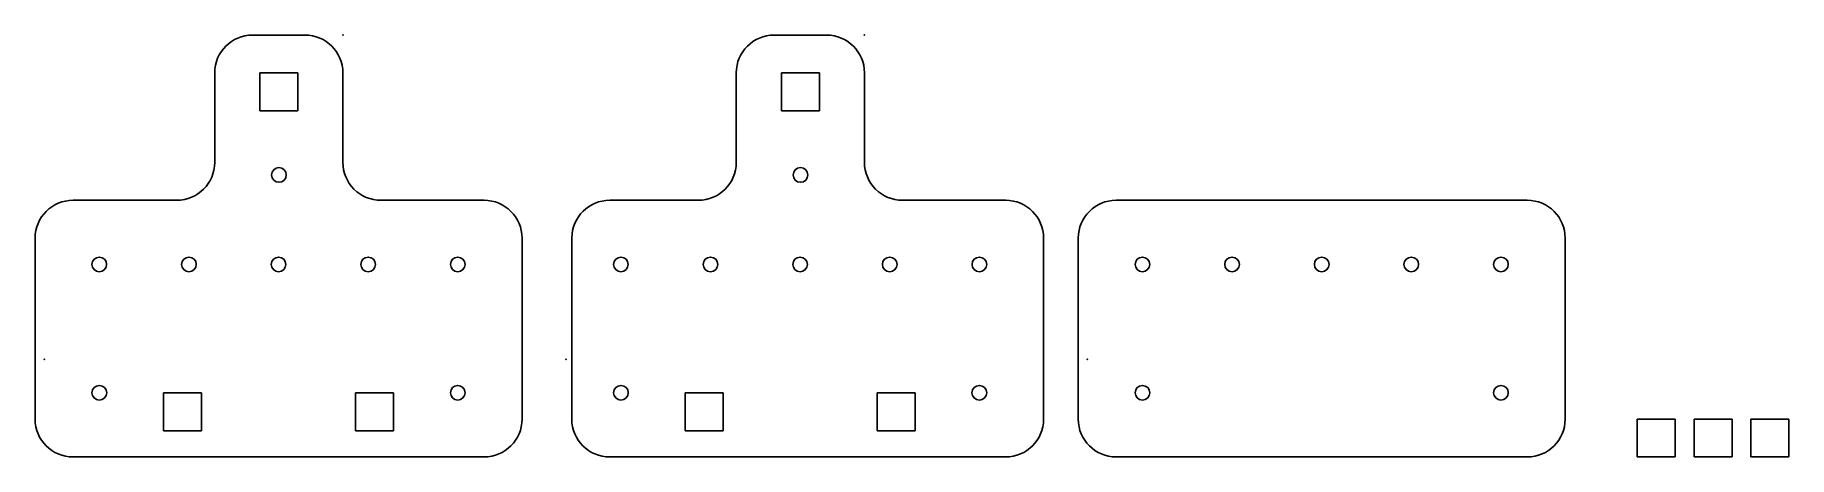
# Model space of a CAD drawing. Header units: centimetres. Extents: x -0.5 to 92, y -5.2 to 17.1.
import ezdxf

# ---------------------------------------------------------------- set-up
doc = ezdxf.new("R2010")
doc.units = ezdxf.units.CM
doc.header["$MEASUREMENT"] = 0
doc.layers.add('Capstone project v3_Sketch1', color=7, linetype='Continuous')

msp = doc.modelspace()

# ---------------------------------------------------------------- linework, layer by layer
at = {"layer": 'Capstone project v3_Sketch1'}
for p, q in [((13.742, 17.112), (10.982, 17.112)), ((41.242, 17.112), (38.482, 17.112)), ((8.982, 13.112), (8.982, 15.112)), ((11.37, 15.112), (12.37, 15.112)), ((11.37, 13.112), (11.37, 15.112)), ((12.37, 15.112), (13.37, 15.112)), ((13.37, 15.112), (13.37, 13.112)), ((15.742, 13.112), (15.742, 15.112)), ((36.482, 13.112), (36.482, 15.112)), ((38.87, 15.112), (39.87, 15.112)), ((38.87, 13.112), (38.87, 15.112)), ((39.87, 15.112), (40.87, 15.112)), ((40.87, 15.112), (40.87, 13.112)), ((43.242, 13.112), (43.242, 15.112)), ((8.982, 11.112), (8.982, 13.112)), ((12.37, 13.112), (11.37, 13.112)), ((13.37, 13.112), (12.37, 13.112)), ((15.742, 11.111), (15.742, 13.112)), ((36.482, 11.112), (36.482, 13.112)), ((39.87, 13.112), (38.87, 13.112)), ((40.87, 13.112), (39.87, 13.112)), ((43.242, 11.111), (43.242, 13.112)), ((8.982, 10.388), (8.982, 11.112)), ((15.742, 10.388), (15.742, 11.111)), ((36.482, 10.388), (36.482, 11.112)), ((43.242, 10.388), (43.242, 11.111)), ((2.9, 8.388), (1.513, 8.388)), ((2.9, 8.388), (6.982, 8.388)), ((23.188, 8.388), (17.742, 8.388)), ((30.399, 8.388), (29.818, 8.389)), ((30.399, 8.388), (34.482, 8.388)), ((50.688, 8.388), (45.242, 8.388)), ((57.9, 8.388), (56.513, 8.388)), ((57.9, 8.388), (72.742, 8.388)), ((78.188, 8.388), (72.742, 8.388)), ((-0.487, 5), (-0.487, 6.388)), ((25.188, 5), (25.188, 6.388)), ((27.81, 5.004), (27.813, 6.393)), ((52.688, 5), (52.688, 6.388)), ((54.513, 5), (54.513, 6.388)), ((80.188, 5), (80.188, 6.388)), ((-0.487, 5), (-0.487, -3.162)), ((25.188, 5), (25.188, -1.775)), ((27.81, 5.004), (27.81, -3.162)), ((52.688, 5), (52.688, -1.775)), ((54.513, 5), (54.513, -3.162)), ((80.188, 5), (80.188, -1.775)), ((6.288, -3.775), (6.288, -1.775)), ((6.288, -1.775), (8.288, -1.775)), ((8.288, -1.775), (8.288, -3.775)), ((16.413, -1.775), (16.413, -3.775)), ((18.413, -1.775), (16.413, -1.775)), ((18.413, -3.775), (18.413, -1.775)), ((25.188, -1.775), (25.188, -3.162)), ((33.788, -3.775), (33.788, -1.775)), ((33.788, -1.775), (35.788, -1.775)), ((35.788, -1.775), (35.788, -3.775)), ((43.913, -1.775), (43.913, -3.775)), ((45.913, -1.775), (43.913, -1.775)), ((45.913, -3.775), (45.913, -1.775)), ((52.688, -1.775), (52.688, -3.162)), ((80.188, -1.775), (80.188, -3.162)), ((85.984, -3.162), (83.984, -3.162)), ((83.984, -3.162), (83.984, -5.162)), ((85.984, -5.162), (85.984, -3.162)), ((88.984, -3.162), (86.984, -3.162)), ((86.984, -3.162), (86.984, -5.162)), ((88.984, -5.162), (88.984, -3.162)), ((91.984, -3.162), (89.984, -3.162)), ((89.984, -3.162), (89.984, -5.162)), ((91.984, -5.162), (91.984, -3.162)), ((8.288, -3.775), (6.288, -3.775)), ((16.413, -3.775), (18.413, -3.775)), ((35.788, -3.775), (33.788, -3.775)), ((43.913, -3.775), (45.913, -3.775)), ((2.9, -5.162), (1.513, -5.162)), ((2.9, -5.162), (21.8, -5.162)), ((21.8, -5.162), (23.188, -5.162)), ((30.4, -5.162), (29.81, -5.162)), ((30.4, -5.162), (49.3, -5.162)), ((49.3, -5.162), (50.688, -5.162)), ((57.9, -5.162), (56.513, -5.162)), ((57.9, -5.162), (76.8, -5.162)), ((76.8, -5.162), (78.188, -5.162)), ((83.984, -5.162), (85.984, -5.162)), ((86.984, -5.162), (88.984, -5.162)), ((89.984, -5.162), (91.984, -5.162))]:
    msp.add_line(p, q, dxfattribs=at)
for centre, radius in [((12.37, 9.725), 0.388), ((39.87, 9.725), 0.388), ((2.9, 5), 0.387), ((7.625, 5), 0.388), ((12.35, 5), 0.387), ((17.075, 5), 0.387), ((21.8, 5), 0.387), ((30.4, 5), 0.387), ((35.125, 5), 0.388), ((39.85, 5), 0.387), ((44.575, 5), 0.388), ((49.3, 5), 0.387), ((57.9, 5), 0.387), ((62.625, 5), 0.388), ((67.35, 5), 0.387), ((72.075, 5), 0.387), ((76.8, 5), 0.387), ((2.9, -1.775), 0.388), ((21.8, -1.775), 0.388), ((30.4, -1.775), 0.388), ((49.3, -1.775), 0.388), ((57.9, -1.775), 0.388), ((76.8, -1.775), 0.388)]:
    msp.add_circle(centre, radius, dxfattribs=at)
for centre, start, end in [((10.982, 15.112), 90, 180), ((13.742, 15.112), 360, 90), ((38.482, 15.112), 90, 180), ((41.242, 15.112), 360, 90), ((6.982, 10.388), 270, 0), ((17.742, 10.388), 179.98321, 270), ((34.482, 10.388), 270, 0), ((45.242, 10.388), 179.98321, 270), ((1.513, 6.388), 90, 180), ((23.188, 6.388), 360, 90), ((29.813, 6.389), 89.86844, 179.86844), ((50.688, 6.388), 360, 90), ((56.513, 6.388), 90, 180), ((78.188, 6.388), 360, 90), ((1.513, -3.162), 180, 270), ((23.188, -3.162), 270, 0), ((29.81, -3.162), 180, 270), ((50.688, -3.162), 270, 0), ((56.513, -3.162), 180, 270), ((78.188, -3.162), 270, 0)]:
    msp.add_arc(centre, 2, start, end, dxfattribs=at)
for p in [(15.742, 17.112), (43.242, 17.112), (0, 0), (27.5, 0), (55, 0)]:
    msp.add_point(p, dxfattribs=at)

doc.saveas('drawing.dxf')
